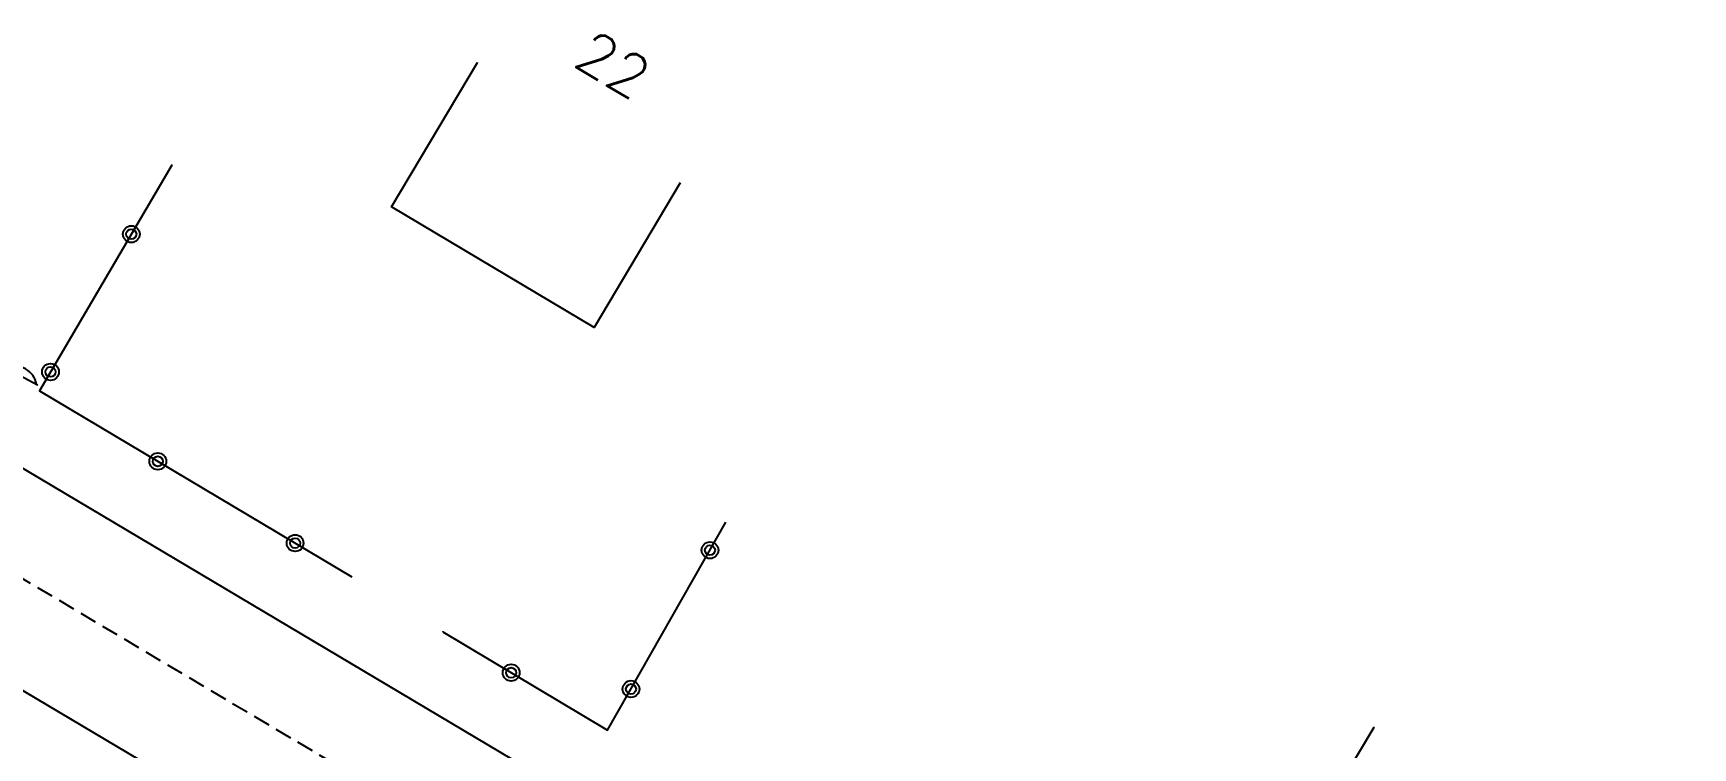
# Model space of a CAD drawing. Header units: millimetres. Extents: x 114000 to 119599, y 120000 to 124063.
# Drawn here: x 114859.5 to 114908.87, y 120351.22 to 120372.47 of the extents above; entities that cross this region are included whole.
import ezdxf
from ezdxf.enums import TextEntityAlignment as Align

# ---------------------------------------------------------------- set-up
doc = ezdxf.new("R2010")
doc.units = ezdxf.units.MM
doc.linetypes.add('DASHED', pattern=[0.75, 0.5, -0.25])
doc.layers.get('0').update_dxf_attribs({"linetype": 'CONTINUOUS'})
for name, color, linetype in [('W0001', 6, 'DASHED'), ('W0008', 7, 'CONTINUOUS'), ('W0100', 7, 'CONTINUOUS'), ('W0310', 3, 'CONTINUOUS'), ('W0322', 7, 'CONTINUOUS'), ('W0991', 7, 'CONTINUOUS')]:
    doc.layers.add(name, color=color, linetype=linetype)
doc.styles.get("Standard").update_dxf_attribs({"font": 'romans.shx', "width": 0.85})

# ---------------------------------------------------------------- blocks, each defined once
blk = doc.blocks.new('t322o')
at = {"color": 0, "linetype": 'Continuous'}
for radius in [0.25, 0.15]:
    blk.add_circle((0, 0), radius, dxfattribs=at)
blk = doc.blocks.new('t310o')
at = {"color": 0, "linetype": 'Continuous'}
for centre, start, end in [((-0.5, 0.375), 216.8699, 323.1304), ((0.5, -0.375), 36.8699, 143.1303)]:
    blk.add_arc(centre, 0.625, start, end, dxfattribs=at)

msp = doc.modelspace()

# ---------------------------------------------------------------- linework, layer by layer
at = {"layer": 'W0001'}
msp.add_lwpolyline([(114775.802, 120405.787), (114906.242, 120328.29), (114924.054, 120318.803)], dxfattribs=at)
at = {"layer": 'W0008'}
for points in [[(114777.176, 120408.277), (114782.376, 120405.193), (114784.317, 120404.019), (114795.394, 120397.472), (114799.538, 120395.001), (114820.002, 120382.838), (114820.461, 120382.557), (114823.457, 120380.759), (114854.416, 120362.371), (114854.851, 120362.105), (114875.981, 120349.554), (114907.833, 120330.657), (114907.927, 120330.649)], [(114774.428, 120403.297), (114780.684, 120399.588), (114781.728, 120398.987), (114801.135, 120387.465), (114816.718, 120378.151), (114817.088, 120377.954), (114834.126, 120367.815), (114851.288, 120357.634), (114851.655, 120357.39), (114874.028, 120344.109), (114885.809, 120337.098), (114886.092, 120336.92), (114909.086, 120323.236), (114921.485, 120315.867), (114922.085, 120315.523), (114926.023, 120322.083), (114925.428, 120322.439), (114910.927, 120331.146), (114907.928, 120330.648)]]:
    msp.add_lwpolyline(points, dxfattribs=at)
at = {"layer": 'W0100'}
msp.add_lwpolyline([(114878.745, 120368.016), (114876.189, 120363.718), (114870.16, 120367.304), (114872.715, 120371.601), (114872.715, 120371.601), (114872.715, 120371.601), (114872.715, 120371.601), (114872.715, 120371.601), (114872.715, 120371.601), (114872.715, 120371.601), (114872.715, 120371.601), (114872.715, 120371.601), (114872.715, 120371.601), (114872.715, 120371.601), (114872.715, 120371.601), (114872.715, 120371.601), (114872.715, 120371.601), (114872.715, 120371.601), (114872.715, 120371.601), (114872.715, 120371.601), (114872.715, 120371.601), (114872.715, 120371.601), (114872.715, 120371.601), (114872.715, 120371.601), (114872.715, 120371.601), (114872.715, 120371.601), (114872.715, 120371.601), (114872.715, 120371.601), (114872.715, 120371.601), (114872.715, 120371.601), (114872.715, 120371.601), (114872.715, 120371.601), (114872.715, 120371.601), (114872.715, 120371.601), (114872.715, 120371.601), (114872.715, 120371.601), (114872.715, 120371.601), (114872.715, 120371.601), (114872.715, 120371.601), (114872.715, 120371.601), (114872.715, 120371.601), (114872.715, 120371.601), (114872.715, 120371.601), (114872.715, 120371.601), (114872.715, 120371.601), (114872.715, 120371.601), (114872.715, 120371.601), (114872.715, 120371.601), (114872.715, 120371.601), (114872.715, 120371.601), (114872.715, 120371.601), (114872.715, 120371.601), (114872.715, 120371.601), (114872.715, 120371.601), (114872.715, 120371.601), (114872.715, 120371.601), (114872.715, 120371.601), (114872.715, 120371.601), (114872.715, 120371.601), (114872.715, 120371.601), (114872.715, 120371.601), (114872.715, 120371.601), (114872.715, 120371.601), (114872.715, 120371.601), (114872.715, 120371.601), (114872.715, 120371.601), (114872.715, 120371.601), (114872.715, 120371.601), (114872.715, 120371.601), (114872.715, 120371.601), (114872.715, 120371.601), (114872.715, 120371.601), (114872.715, 120371.601), (114872.715, 120371.601), (114872.715, 120371.601), (114872.715, 120371.601), (114872.715, 120371.601), (114872.715, 120371.601), (114872.715, 120371.601), (114872.715, 120371.601), (114872.715, 120371.601), (114872.715, 120371.601), (114872.715, 120371.601), (114872.715, 120371.601), (114872.715, 120371.601), (114872.715, 120371.601), (114872.715, 120371.601), (114872.715, 120371.601), (114872.715, 120371.601), (114872.715, 120371.601), (114872.715, 120371.601), (114872.715, 120371.601), (114872.715, 120371.601), (114872.715, 120371.601), (114872.715, 120371.601), (114872.715, 120371.601), (114872.715, 120371.601), (114872.715, 120371.601), (114872.715, 120371.601), (114872.715, 120371.601), (114872.715, 120371.601), (114872.715, 120371.601), (114872.715, 120371.601), (114872.715, 120371.601), (114872.715, 120371.601), (114872.715, 120371.601), (114872.715, 120371.601), (114872.715, 120371.601), (114872.715, 120371.601), (114872.715, 120371.601), (114872.715, 120371.601), (114872.715, 120371.601), (114872.715, 120371.601), (114872.715, 120371.601), (114872.715, 120371.601), (114872.715, 120371.601), (114872.715, 120371.601), (114872.715, 120371.601), (114872.715, 120371.601), (114872.715, 120371.601)], dxfattribs=at)
at = {"layer": 'W0310'}
for points in [[(114857.828, 120362.972), (114859.627, 120362.01), (114859.627, 120362.01), (114859.627, 120362.01), (114859.627, 120362.01), (114859.627, 120362.01), (114859.627, 120362.01), (114859.627, 120362.01), (114859.627, 120362.01), (114859.627, 120362.01), (114859.627, 120362.01), (114859.627, 120362.01), (114859.627, 120362.01), (114859.627, 120362.01), (114859.627, 120362.01), (114859.627, 120362.01), (114859.627, 120362.01), (114859.627, 120362.01), (114859.627, 120362.01), (114859.627, 120362.01), (114859.627, 120362.01), (114859.627, 120362.01), (114859.627, 120362.01), (114859.627, 120362.01), (114859.627, 120362.01), (114859.627, 120362.01), (114859.627, 120362.01), (114859.627, 120362.01), (114859.627, 120362.01), (114859.627, 120362.01), (114859.627, 120362.01), (114859.627, 120362.01), (114859.627, 120362.01), (114859.627, 120362.01), (114859.627, 120362.01), (114859.627, 120362.01), (114859.627, 120362.01), (114859.627, 120362.01), (114859.627, 120362.01), (114859.627, 120362.01), (114859.627, 120362.01), (114859.627, 120362.01), (114859.627, 120362.01), (114859.627, 120362.01), (114859.627, 120362.01), (114859.627, 120362.01), (114859.627, 120362.01), (114859.627, 120362.01), (114859.627, 120362.01), (114859.627, 120362.01), (114859.627, 120362.01), (114859.627, 120362.01), (114859.627, 120362.01), (114859.627, 120362.01), (114859.627, 120362.01), (114859.627, 120362.01), (114859.627, 120362.01), (114859.627, 120362.01), (114859.627, 120362.01), (114859.627, 120362.01), (114859.627, 120362.01), (114859.627, 120362.01), (114859.627, 120362.01), (114859.627, 120362.01), (114859.627, 120362.01), (114859.627, 120362.01), (114859.627, 120362.01), (114859.627, 120362.01), (114859.627, 120362.01), (114859.627, 120362.01), (114859.627, 120362.01), (114859.627, 120362.01), (114859.627, 120362.01), (114859.627, 120362.01), (114859.627, 120362.01), (114859.627, 120362.01), (114859.627, 120362.01), (114859.627, 120362.01), (114859.627, 120362.01), (114859.627, 120362.01), (114859.627, 120362.01), (114859.627, 120362.01), (114859.627, 120362.01), (114859.627, 120362.01), (114859.627, 120362.01), (114859.627, 120362.01), (114859.627, 120362.01), (114859.627, 120362.01), (114859.627, 120362.01), (114859.627, 120362.01), (114859.627, 120362.01), (114859.627, 120362.01), (114859.627, 120362.01), (114859.627, 120362.01), (114859.627, 120362.01), (114859.627, 120362.01), (114859.627, 120362.01), (114859.627, 120362.01), (114859.627, 120362.01), (114859.627, 120362.01), (114859.627, 120362.01)], [(114859.627, 120362.01), (114859.627, 120362.01), (114859.627, 120362.01), (114859.627, 120362.01), (114859.627, 120362.01), (114859.627, 120362.01), (114859.627, 120362.01), (114859.627, 120362.01), (114859.627, 120362.01), (114859.627, 120362.01), (114859.627, 120362.01), (114859.627, 120362.01), (114859.627, 120362.01), (114859.627, 120362.01), (114859.627, 120362.01), (114859.627, 120362.01), (114859.627, 120362.01), (114859.627, 120362.01), (114859.627, 120362.01), (114859.627, 120362.01)]]:
    msp.add_lwpolyline(points, dxfattribs=at)
at = {"layer": 'W0322'}
for points in [[(114863.617, 120368.54), (114863.617, 120368.54), (114863.617, 120368.54), (114863.617, 120368.54), (114863.617, 120368.54), (114863.617, 120368.54), (114863.617, 120368.54), (114863.617, 120368.54), (114863.617, 120368.54), (114863.617, 120368.54), (114863.617, 120368.54), (114863.617, 120368.54), (114863.617, 120368.54), (114863.617, 120368.54), (114863.617, 120368.54), (114863.617, 120368.54), (114863.617, 120368.54), (114863.617, 120368.54), (114859.683, 120361.835), (114868.979, 120356.297)], [(114863.617, 120368.54), (114863.617, 120368.54), (114863.617, 120368.54), (114863.617, 120368.54), (114863.617, 120368.54), (114863.617, 120368.54), (114863.617, 120368.54), (114863.617, 120368.54), (114863.617, 120368.54), (114863.617, 120368.54), (114863.617, 120368.54), (114863.617, 120368.54), (114863.617, 120368.54), (114863.617, 120368.54), (114863.617, 120368.54), (114863.617, 120368.54), (114863.617, 120368.54), (114863.617, 120368.54), (114863.617, 120368.54), (114863.617, 120368.54), (114863.617, 120368.54), (114863.617, 120368.54), (114863.617, 120368.54), (114863.617, 120368.54), (114863.617, 120368.54), (114863.617, 120368.54), (114863.617, 120368.54), (114863.617, 120368.54), (114863.617, 120368.54), (114863.617, 120368.54), (114863.617, 120368.54), (114863.617, 120368.54), (114863.617, 120368.54), (114863.617, 120368.54), (114863.617, 120368.54), (114863.617, 120368.54), (114863.617, 120368.54), (114863.617, 120368.54), (114863.617, 120368.54), (114863.617, 120368.54), (114863.617, 120368.54), (114863.617, 120368.54), (114863.617, 120368.54), (114863.617, 120368.54), (114863.617, 120368.54), (114863.617, 120368.54), (114863.617, 120368.54), (114863.617, 120368.54), (114863.617, 120368.54), (114863.617, 120368.54), (114863.617, 120368.54), (114863.617, 120368.54), (114863.617, 120368.54), (114863.617, 120368.54), (114863.617, 120368.54), (114863.617, 120368.54), (114863.617, 120368.54), (114863.617, 120368.54), (114863.617, 120368.54), (114863.617, 120368.54), (114863.617, 120368.54), (114863.617, 120368.54), (114863.617, 120368.54), (114863.617, 120368.54), (114863.617, 120368.54), (114863.617, 120368.54), (114863.617, 120368.54), (114863.617, 120368.54), (114863.617, 120368.54), (114863.617, 120368.54), (114863.617, 120368.54), (114863.617, 120368.54), (114863.617, 120368.54), (114863.617, 120368.54), (114863.617, 120368.54), (114863.617, 120368.54), (114863.617, 120368.54), (114863.617, 120368.54), (114863.617, 120368.54), (114863.617, 120368.54), (114863.617, 120368.54), (114863.617, 120368.54), (114863.617, 120368.54), (114863.617, 120368.54), (114863.617, 120368.54), (114863.617, 120368.54), (114863.617, 120368.54), (114863.617, 120368.54), (114863.617, 120368.54), (114863.617, 120368.54), (114863.617, 120368.54), (114863.617, 120368.54), (114863.617, 120368.54), (114863.617, 120368.54), (114863.617, 120368.54), (114863.617, 120368.54), (114863.617, 120368.54), (114863.617, 120368.54), (114863.617, 120368.54), (114863.617, 120368.54), (114863.617, 120368.54)], [(114871.679, 120354.669), (114871.679, 120354.669), (114871.679, 120354.669), (114871.679, 120354.669), (114871.679, 120354.669), (114871.679, 120354.669), (114871.679, 120354.669), (114871.679, 120354.669), (114871.679, 120354.669), (114871.679, 120354.669), (114871.679, 120354.669), (114871.679, 120354.669), (114871.679, 120354.669), (114871.679, 120354.669), (114871.679, 120354.669), (114871.679, 120354.669), (114871.679, 120354.669), (114871.679, 120354.669), (114876.582, 120351.737), (114880.106, 120357.925)], [(114871.679, 120354.669), (114871.679, 120354.669), (114871.679, 120354.669), (114871.679, 120354.669), (114871.679, 120354.669), (114871.679, 120354.669), (114871.679, 120354.669), (114871.679, 120354.669), (114871.679, 120354.669), (114871.679, 120354.669), (114871.679, 120354.669), (114871.679, 120354.669), (114871.679, 120354.669), (114871.679, 120354.669), (114871.679, 120354.669), (114871.679, 120354.669), (114871.679, 120354.669), (114871.679, 120354.669), (114871.679, 120354.669), (114871.679, 120354.669), (114871.679, 120354.669), (114871.679, 120354.669), (114871.679, 120354.669), (114871.679, 120354.669), (114871.679, 120354.669), (114871.679, 120354.669), (114871.679, 120354.669), (114871.679, 120354.669), (114871.679, 120354.669), (114871.679, 120354.669), (114871.679, 120354.669), (114871.679, 120354.669), (114871.679, 120354.669), (114871.679, 120354.669), (114871.679, 120354.669), (114871.679, 120354.669), (114871.679, 120354.669), (114871.679, 120354.669), (114871.679, 120354.669), (114871.679, 120354.669), (114871.679, 120354.669), (114871.679, 120354.669), (114871.679, 120354.669), (114871.679, 120354.669), (114871.679, 120354.669), (114871.679, 120354.669), (114871.679, 120354.669), (114871.679, 120354.669), (114871.679, 120354.669), (114871.679, 120354.669), (114871.679, 120354.669), (114871.679, 120354.669), (114871.679, 120354.669), (114871.679, 120354.669), (114871.679, 120354.669), (114871.679, 120354.669), (114871.679, 120354.669), (114871.679, 120354.669), (114871.679, 120354.669), (114871.679, 120354.669), (114871.679, 120354.669), (114871.679, 120354.669), (114871.679, 120354.669), (114871.679, 120354.669), (114871.679, 120354.669), (114871.679, 120354.669), (114871.679, 120354.669), (114871.679, 120354.669), (114871.679, 120354.669), (114871.679, 120354.669), (114871.679, 120354.669), (114871.679, 120354.669), (114871.679, 120354.669), (114871.679, 120354.669), (114871.679, 120354.669), (114871.679, 120354.669), (114871.679, 120354.669), (114871.679, 120354.669), (114871.679, 120354.669), (114871.679, 120354.669), (114871.679, 120354.669), (114871.679, 120354.669), (114871.679, 120354.669), (114871.679, 120354.669), (114871.679, 120354.669), (114871.679, 120354.669), (114871.679, 120354.669), (114871.679, 120354.669), (114871.679, 120354.669), (114871.679, 120354.669), (114871.679, 120354.669), (114871.679, 120354.669), (114871.679, 120354.669), (114871.679, 120354.669), (114871.679, 120354.669), (114871.679, 120354.669), (114871.679, 120354.669), (114871.679, 120354.669), (114871.679, 120354.669), (114871.679, 120354.669), (114871.679, 120354.669)], [(114899.382, 120351.817), (114899.382, 120351.817), (114899.382, 120351.817), (114899.382, 120351.817), (114899.382, 120351.817), (114899.382, 120351.817), (114899.382, 120351.817), (114899.382, 120351.817), (114899.382, 120351.817), (114899.382, 120351.817), (114899.382, 120351.817), (114899.382, 120351.817), (114899.382, 120351.817), (114899.382, 120351.817), (114899.382, 120351.817), (114899.382, 120351.817), (114899.382, 120351.817), (114899.382, 120351.817), (114899.382, 120351.817), (114893.716, 120342.347)], [(114899.382, 120351.817), (114899.382, 120351.817), (114899.382, 120351.817), (114899.382, 120351.817), (114899.382, 120351.817), (114899.382, 120351.817), (114899.382, 120351.817), (114899.382, 120351.817), (114899.382, 120351.817), (114899.382, 120351.817), (114899.382, 120351.817), (114899.382, 120351.817), (114899.382, 120351.817), (114899.382, 120351.817), (114899.382, 120351.817), (114899.382, 120351.817), (114899.382, 120351.817), (114899.382, 120351.817), (114899.382, 120351.817), (114899.382, 120351.817), (114899.382, 120351.817), (114899.382, 120351.817), (114899.382, 120351.817), (114899.382, 120351.817), (114899.382, 120351.817), (114899.382, 120351.817), (114899.382, 120351.817), (114899.382, 120351.817), (114899.382, 120351.817), (114899.382, 120351.817), (114899.382, 120351.817), (114899.382, 120351.817), (114899.382, 120351.817), (114899.382, 120351.817), (114899.382, 120351.817), (114899.382, 120351.817), (114899.382, 120351.817), (114899.382, 120351.817), (114899.382, 120351.817), (114899.382, 120351.817), (114899.382, 120351.817), (114899.382, 120351.817), (114899.382, 120351.817), (114899.382, 120351.817), (114899.382, 120351.817), (114899.382, 120351.817), (114899.382, 120351.817), (114899.382, 120351.817), (114899.382, 120351.817), (114899.382, 120351.817), (114899.382, 120351.817), (114899.382, 120351.817), (114899.382, 120351.817), (114899.382, 120351.817), (114899.382, 120351.817), (114899.382, 120351.817), (114899.382, 120351.817), (114899.382, 120351.817), (114899.382, 120351.817), (114899.382, 120351.817), (114899.382, 120351.817), (114899.382, 120351.817), (114899.382, 120351.817), (114899.382, 120351.817), (114899.382, 120351.817), (114899.382, 120351.817), (114899.382, 120351.817), (114899.382, 120351.817), (114899.382, 120351.817), (114899.382, 120351.817), (114899.382, 120351.817), (114899.382, 120351.817), (114899.382, 120351.817), (114899.382, 120351.817), (114899.382, 120351.817), (114899.382, 120351.817), (114899.382, 120351.817), (114899.382, 120351.817), (114899.382, 120351.817), (114899.382, 120351.817), (114899.382, 120351.817), (114899.382, 120351.817), (114899.382, 120351.817), (114899.382, 120351.817), (114899.382, 120351.817), (114899.382, 120351.817), (114899.382, 120351.817), (114899.382, 120351.817), (114899.382, 120351.817), (114899.382, 120351.817), (114899.382, 120351.817), (114899.382, 120351.817), (114899.382, 120351.817), (114899.382, 120351.817), (114899.382, 120351.817), (114899.382, 120351.817), (114899.382, 120351.817), (114899.382, 120351.817), (114899.382, 120351.817), (114899.382, 120351.817), (114899.382, 120351.817)]]:
    msp.add_lwpolyline(points, dxfattribs=at)

# ---------------------------------------------------------------- block references
at = {"layer": 'W0310', "rotation": 331.8648767408672}
msp.add_blockref('t310o', (114858.71, 120362.5), dxfattribs=at)
at = {"layer": 'W0322'}
for p, rotation in [((114862.415, 120366.492), 239.5987378388575), ((114860.011, 120362.395), 239.5987378388575), ((114863.206, 120359.736), 329.2159753948509), ((114867.287, 120357.305), 329.2159753948509), ((114879.631, 120357.092), 60.33891038383369), ((114873.717, 120353.45), 329.1204815178612), ((114877.281, 120352.964), 60.33891038383369)]:
    msp.add_blockref('t322o', p, dxfattribs=dict(at, rotation=rotation))

# ---------------------------------------------------------------- texts
at = {"layer": 'W0991'}
msp.add_text('22', height=1.25, rotation=329.2632, dxfattribs=at).set_placement((114876.752, 120371.528), align=Align.MIDDLE)

doc.saveas('drawing.dxf')
